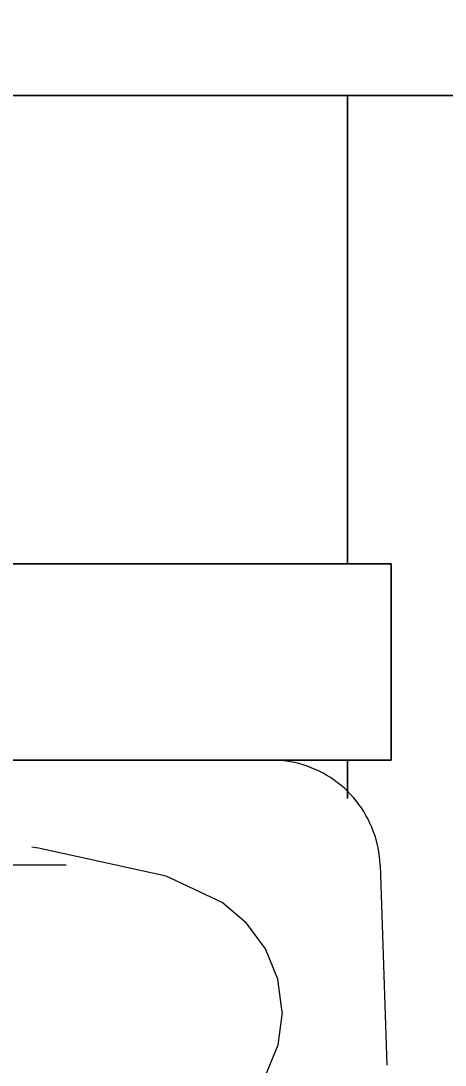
# Model space of a CAD drawing. Header units: millimetres. Extents: x -69706 to 52883, y -6882 to 68885.
# Drawn here: x 46319.76 to 46339.25, y 64954.24 to 65002.16 of the extents above; entities that cross this region are included whole.
import ezdxf

# ---------------------------------------------------------------- set-up
doc = ezdxf.new("R2010")
doc.units = ezdxf.units.MM
doc.layers.add('XFM7P20PCW$0$G-IMPT', color=252, linetype='Continuous', lineweight=9)
doc.layers.add('XFM7P20PCW$0$M-EQPM', color=252, linetype='Continuous', lineweight=9)
doc.layers.add('XFM7P20PCW$0$U-CV-DIM', color=252, linetype='Continuous')
doc.styles.add('XFM7P20PCW$0$PX-TEXT', font='isocp.shx', dxfattribs={"width": 0.7, "bigfont": 'chineset.shx'})
doc.dimstyles.new('XFM7P20PCW$0$PX-400', dxfattribs={"dimscale": 1000, "dimtxt": 0.25, "dimasz": 0.03, "dimexe": 0.1, "dimexo": 0.1, "dimgap": 0.05, "dimtad": 1, "dimdec": 0, "dimzin": 0, "dimdsep": 46, "dimtxsty": 'XFM7P20PCW$0$PX-TEXT', "dimblk": 'XFM7P20PCW$0$_Dot', "dimcen": 2, "dimclrd": 2, "dimclre": 1, "dimclrt": 4, "dimadec": 0, "dimazin": 0, "dimtfac": 1, "dimtdec": 0, "dimtix": 1, "dimtmove": 2, "dimatfit": 3, "dimfxl": 1, "dimtvp": 1, "dimtolj": 1, "dimtzin": 0, "dimarcsym": 0})

# ---------------------------------------------------------------- blocks, each defined once
blk = doc.blocks.new('XFM7P20PCW$0$ui_PCW Pump Shockproof Base - PCW防震基座-Renew_dwg_OC500032 UC600021 12___TEÂù_uÂ_Z__ÅK311x186x6t_ipt-1175001-剖面 73')
at = {"layer": 'XFM7P20PCW$0$G-IMPT'}
for p, q in [((132036.368, 25583), (132036.368, 25604.5)), ((132036.368, 25583), (132036.368, 25604.5)), ((132036.368, 25572.232), (132036.368, 25574)), ((132036.368, 25572.232), (132036.368, 25574))]:
    blk.add_line(p, q, dxfattribs=at)
blk = doc.blocks.new('XFM7P20PCW$0$ui_PCW Pump Shockproof Base - PCW防震基座-Renew_dwg_OC500032 CE12___TZ__ÅK²Õ_ó-Âù_uÂ__ª_iam-1175004-剖面 73')
blk.add_blockref('XFM7P20PCW$0$ui_PCW Pump Shockproof Base - PCW防震基座-Renew_dwg_OC500032 UC600021 12___TEÂù_uÂ_Z__ÅK311x186x6t_ipt-1175001-剖面 73', (0, 0))
blk = doc.blocks.new('XFM7P20PCW$0$ui_PCW Pump Shockproof Base - PCW防震基座-Renew_dwg_OC500032 UC600021 12___TEÂù_uÂ_Z__ÅK311x186x6t_ipt-V22-剖面 73')
at = {"layer": 'XFM7P20PCW$0$G-IMPT'}
for p, q in [((132036.368, 25604.5), (132036.368, 25583)), ((132036.368, 25604.5), (132036.368, 25583)), ((132036.368, 25574), (132036.368, 25572.232)), ((132036.368, 25574), (132036.368, 25572.232))]:
    blk.add_line(p, q, dxfattribs=at)
blk = doc.blocks.new('XFM7P20PCW$0$ui_PCW Pump Shockproof Base - PCW防震基座-Renew_dwg_OC500032 UA300024 _ó_û125x9Tx6M__ä_ipt-V23-剖面 73')
at = {"layer": 'XFM7P20PCW$0$G-IMPT'}
for p, q in [((131803.368, 25604.5), (132043.368, 25604.5)), ((132053.368, 25604.5), (131933.798, 25604.5))]:
    blk.add_line(p, q, dxfattribs=at)
blk = doc.blocks.new('XFM7P20PCW$0$ui_PCW Pump Shockproof Base - PCW防震基座-Renew_dwg_OC500033 CE12___TZ__ÅK²Õ_ó-Âù_uÂ__k_iam-V24-剖面 73')
for name in ['XFM7P20PCW$0$ui_PCW Pump Shockproof Base - PCW防震基座-Renew_dwg_OC500032 UC600021 12___TEÂù_uÂ_Z__ÅK311x186x6t_ipt-V22-剖面 73', 'XFM7P20PCW$0$ui_PCW Pump Shockproof Base - PCW防震基座-Renew_dwg_OC500032 UA300024 _ó_û125x9Tx6M__ä_ipt-V23-剖面 73']:
    blk.add_blockref(name, (0, 0))
blk = doc.blocks.new('XFM7P20PCW$0$ui_PCW Pump Shockproof Base - PCW防震基座-Renew_dwg_50_____j_uÂ_ 85Dx155H-V88-剖面 73')
at = {"layer": 'XFM7P20PCW$0$G-IMPT', "flags": 128}
for points in [[(132033.367, 25562.435), (132033.167, 25563.951), (132032.597, 25565.342), (132031.723, 25566.521), (132030.616, 25567.465), (132028.041, 25568.674), (132022.165, 25569.962), (132021.865, 25570.009)], [(132033.367, 25562.435), (132033.167, 25560.92), (132032.599, 25559.531), (132031.729, 25558.352), (132030.626, 25557.405), (132028.018, 25556.163), (132021.939, 25554.76), (132014.585, 25553.667), (132008.775, 25552.954), (132001.052, 25552.102), (131995.354, 25551.508), (131985.997, 25550.547), (131983.466, 25550.279)]]:
    blk.add_lwpolyline(points, dxfattribs=at)
blk = doc.blocks.new('XFM7P20PCW$0$ui_PCW Pump Shockproof Base - PCW防震基座-Renew_dwg_¹s_ó¹Ï UA300015 _ó_û 100x9tx6M-V89-剖面 73')
at = {"layer": 'XFM7P20PCW$0$G-IMPT'}
for p, q in [((131818.368, 25583), (132038.368, 25583)), ((132038.368, 25583), (131939.368, 25583)), ((132038.368, 25574), (132038.368, 25583)), ((132038.368, 25583), (132038.368, 25574)), ((132038.368, 25574), (131818.368, 25574)), ((131941.32, 25574), (132038.368, 25574))]:
    blk.add_line(p, q, dxfattribs=at)
blk = doc.blocks.new('XFM7P20PCW$0$ui_PCW Pump Shockproof Base - PCW防震基座-Renew_dwg_UB405025 _uÂ__W_ _ÂÅK 86D-V91-剖面 73')
at = {"layer": 'XFM7P20PCW$0$G-IMPT'}
for p, q in [((132023.438, 25569.173), (131990.868, 25569.173)), ((132037.863, 25569.173), (132038.181, 25560))]:
    blk.add_line(p, q, dxfattribs=at)
at = {"layer": 'XFM7P20PCW$0$G-IMPT', "flags": 128}
for points in [[(132031.103, 25574), (132031.553, 25574), (132031.937, 25574), (132032.255, 25574), (132032.508, 25574), (132032.693, 25574), (132032.812, 25574), (132032.864, 25574)], [(132032.833, 25574), (132032.732, 25574), (132032.564, 25574), (132032.33, 25574), (132032.029, 25574)], [(132037.863, 25569.173), (132037.853, 25569.372), (132037.834, 25569.572), (132037.807, 25569.77), (132037.772, 25569.967), (132037.73, 25570.162), (132037.679, 25570.356), (132037.621, 25570.547), (132037.555, 25570.736), (132037.482, 25570.922), (132037.402, 25571.105), (132037.314, 25571.285), (132037.219, 25571.461), (132037.117, 25571.633), (132037.008, 25571.801), (132036.893, 25571.964), (132036.771, 25572.123), (132036.643, 25572.276), (132036.509, 25572.425), (132036.369, 25572.568), (132036.224, 25572.705), (132036.073, 25572.836), (132035.917, 25572.961), (132035.756, 25573.08), (132035.591, 25573.193), (132035.421, 25573.298), (132035.247, 25573.397), (132035.069, 25573.489), (132034.888, 25573.573), (132034.704, 25573.65), (132034.516, 25573.72), (132034.326, 25573.782), (132034.134, 25573.837), (132033.939, 25573.884), (132033.743, 25573.923), (132033.546, 25573.954), (132033.347, 25573.977), (132033.148, 25573.992), (132032.948, 25573.999)]]:
    blk.add_lwpolyline(points, dxfattribs=at)
blk = doc.blocks.new('XFM7P20PCW$0$ui_PCW Pump Shockproof Base - PCW防震基座-Renew_dwg_²Õ_X¹Ï OB801032 JAD-2_uÂ__W_ _ö_ûÁá_N MK1808005SLDASM-V93-剖面 73')
for name in ['XFM7P20PCW$0$ui_PCW Pump Shockproof Base - PCW防震基座-Renew_dwg_¹s_ó¹Ï UA300015 _ó_û 100x9tx6M-V89-剖面 73', 'XFM7P20PCW$0$ui_PCW Pump Shockproof Base - PCW防震基座-Renew_dwg_UB405025 _uÂ__W_ _ÂÅK 86D-V91-剖面 73']:
    blk.add_blockref(name, (0, 0))
blk = doc.blocks.new('XFM7P20PCW$0$ui_PCW Pump Shockproof Base - _D_PCW Pump Shockproof Base_3000Lx1500Wx300H-1175038-剖面 73')
for name in ['XFM7P20PCW$0$ui_PCW Pump Shockproof Base - PCW防震基座-Renew_dwg_OC500033 CE12___TZ__ÅK²Õ_ó-Âù_uÂ__k_iam-V24-剖面 73', 'XFM7P20PCW$0$ui_PCW Pump Shockproof Base - PCW防震基座-Renew_dwg_OC500032 CE12___TZ__ÅK²Õ_ó-Âù_uÂ__ª_iam-1175004-剖面 73', 'XFM7P20PCW$0$ui_PCW Pump Shockproof Base - PCW防震基座-Renew_dwg_²Õ_X¹Ï OB801032 JAD-2_uÂ__W_ _ö_ûÁá_N MK1808005SLDASM-V93-剖面 73', 'XFM7P20PCW$0$ui_PCW Pump Shockproof Base - PCW防震基座-Renew_dwg_50_____j_uÂ_ 85Dx155H-V88-剖面 73']:
    blk.add_blockref(name, (0, 0))
blk = doc.blocks.new('XFM7P20PCW$0$_Dot')
at = {"color": 0, "linetype": 'ByBlock', "lineweight": -2}
blk.add_line((-0.5, 0), (-1, 0), dxfattribs=at)
at = {"color": 0, "linetype": 'ByBlock', "const_width": 0.5}
blk.add_lwpolyline([(-0.25, 0, 1), (0.25, 0, 1)], format="xyb", close=True, dxfattribs=at)
blk = doc.blocks.new('*D277')
at = {"layer": 'XFM7P20PCW$0$U-CV-DIM', "color": 1, "lineweight": -2, "transparency": 16777216}
for p, q in [((47144.395, 67126.665), (46367.905, 67126.665)), ((47144.395, 64693.605), (46367.905, 64693.605))]:
    blk.add_line(p, q, dxfattribs=at)
at = {"layer": 'XFM7P20PCW$0$U-CV-DIM', "color": 2, "lineweight": -2, "transparency": 16777216}
blk.add_line((46467.905, 67096.665), (46467.905, 64723.605), dxfattribs=at)
at = {"layer": 'XFM7P20PCW$0$U-CV-DIM', "color": 2, "lineweight": -2, "transparency": 16777216, "xscale": 30, "yscale": 30, "zscale": 30}
for p, rotation in [((46467.905, 67126.665), 90), ((46467.905, 64693.605), 270)]:
    blk.add_blockref('XFM7P20PCW$0$_Dot', p, dxfattribs=dict(at, rotation=rotation))
at = {"layer": 'XFM7P20PCW$0$U-CV-DIM', "color": 4, "transparency": 16777216, "insert": (46292.881, 65910.135), "char_height": 250, "attachment_point": 5, "rotation": 90, "style": 'XFM7P20PCW$0$PX-TEXT'}
blk.add_mtext('\\A1;2433', dxfattribs=at)

msp = doc.modelspace()

# ---------------------------------------------------------------- block references
at = {"layer": 'XFM7P20PCW$0$M-EQPM'}
msp.add_blockref('XFM7P20PCW$0$ui_PCW Pump Shockproof Base - _D_PCW Pump Shockproof Base_3000Lx1500Wx300H-1175038-剖面 73', (-85701.601, 39394.236), dxfattribs=at)

# ---------------------------------------------------------------- dimensions: what is measured, and where the dimension line sits
at = {"layer": 'XFM7P20PCW$0$U-CV-DIM'}
dim = msp.add_linear_dim(base=(46467.905, 64693.605), p1=(47244.395, 67126.665), p2=(47244.395, 64693.605), angle=270, dimstyle='XFM7P20PCW$0$PX-400', dxfattribs=at)
dim.commit()
dim.dimension.update_dxf_attribs({"geometry": '*D277', "text_midpoint": (46292.881, 65910.135)})

doc.saveas('drawing.dxf')
